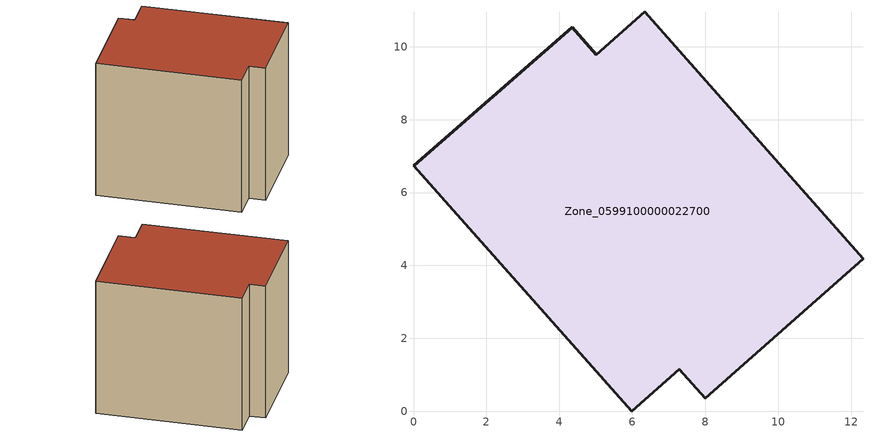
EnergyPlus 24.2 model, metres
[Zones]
Zone_0599100000022700
 floor ground (C_G): 5.02,9.78 6.34,10.96 12.33,4.18 8,0.36 7.29,1.15 5.98,0 0,6.73 4.35,10.54 z0
 wall outside (C_F): 4.35,10.54 0,6.73 5.98,0 7.29,1.15 8,0.36 12.33,4.18 6.34,10.96 5.02,9.78 4.35,10.54 z0:9.04
 roof outside (C_R): 5.02,9.78 4.35,10.54 0,6.73 5.98,0 7.29,1.15 8,0.36 12.33,4.18 6.34,10.96 z9.04
[BUILDING]
Pand.0599100000022700: North Axis=0; Terrain=City; Loads Convergence Tolerance Value=0.04; Temperature Convergence Tolerance Value=0.4; Solar Distribution=FullExterior; Maximum Number of Warmup Days=25; Minimum Number of Warmup Days=1
[Site:Location]
Rotterdam.The.Hague.AP_ZH_NLD Design_Conditions: Latitude=51.96; Longitude=4.45; Time Zone=1; Elevation=-4.5
[SITE:GROUNDTEMPERATURE:BUILDINGSURFACE]
18, 18, 18, 18, 18, 18, 18, 18, 18, 18, 18, 18
[MATERIAL] Thermal Absorptance=0.9; Solar Absorptance=0.7; Visible Absorptance=0.7
Name | Roughness | Thickness | Conductivity | Density | Specific Heat
G.TI.1946 | MediumSmooth | 0.15 | 1 | 540 | 1210
F.TI.1946 | Rough | 0.3 | 0.857143 | 1920 | 840
R.TI.1946 | MediumRough | 0.2 | 0.1 | 1500 | 1000
[CONSTRUCTION]
C_G: G.TI.1946
C_F: F.TI.1946
C_R: R.TI.1946
[ZONE]
Zone_0599100000022700: Type=1; Multiplier=1; Ceiling Height=Autocalculate; Volume=Autocalculate; Floor Area=autocalculate; Part of Total Floor Area=Yes
[ZONEINFILTRATION:DESIGNFLOWRATE]
Infil_Zone_0599100000022700: Zone or ZoneList or Space or SpaceList=Zone_0599100000022700; Schedule=AlwaysOn; Design Flow Rate Calculation Method=Flow/Area; Flow Rate per Floor Area=0.003; Constant Term Coefficient=1; Temperature Term Coefficient=0; Velocity Term Coefficient=0; Velocity Squared Term Coefficient=0
[HVACTEMPLATE:ZONE:IDEALLOADSAIRSYSTEM]
Zone_0599100000022700: Maximum Heating Supply Air Temperature=50; Minimum Cooling Supply Air Temperature=13; Maximum Heating Supply Air Humidity Ratio=0.0156; Minimum Cooling Supply Air Humidity Ratio=0.0077; Heating Limit=NoLimit; Cooling Limit=NoLimit; Dehumidification Control Type=ConstantSensibleHeatRatio; Cooling Sensible Heat Ratio=0.7; Dehumidification Setpoint=60; Humidification Control Type=None; Humidification Setpoint=30; Outdoor Air Method=None; Outdoor Air Flow Rate per Person=0.00944; Outdoor Air Flow Rate per Zone Floor Area=0; Outdoor Air Flow Rate per Zone=0; Demand Controlled Ventilation Type=None; Outdoor Air Economizer Type=NoEconomizer; Heat Recovery Type=None; Sensible Heat Recovery Effectiveness=0.7; Latent Heat Recovery Effectiveness=0.65
[ZONECONTROL:THERMOSTAT]
ThermostatControl_Zone_0599100000022700: Zone or ZoneList=Zone_0599100000022700; Control Type Schedule=DualSetpointControlType; Control 1=Thermostat_Zone_0599100000022700; Temperature Difference Between Cutout And Setpoint=0
[THERMOSTATSETPOINT:DUALSETPOINT]
Thermostat_Zone_0599100000022700: Heating Setpoint Temperature Schedule=HeatingSetpoint_Zone_0599100000022700; Cooling Setpoint Temperature Schedule=CoolingSetpoint_Zone_0599100000022700
[SCHEDULE:COMPACT]
HeatingSetpoint_Zone_0599100000022700: Through: 12/31, For: AllDays, Until: 24:00, 21
CoolingSetpoint_Zone_0599100000022700: Through: 12/31, For: AllDays, Until: 24:00, 24
DualSetpointControlType: Through: 12/31, For: AllDays, Until: 24:00, 4
AlwaysOn: Through: 12/31, For: AllDays, Until: 24:00, 1
